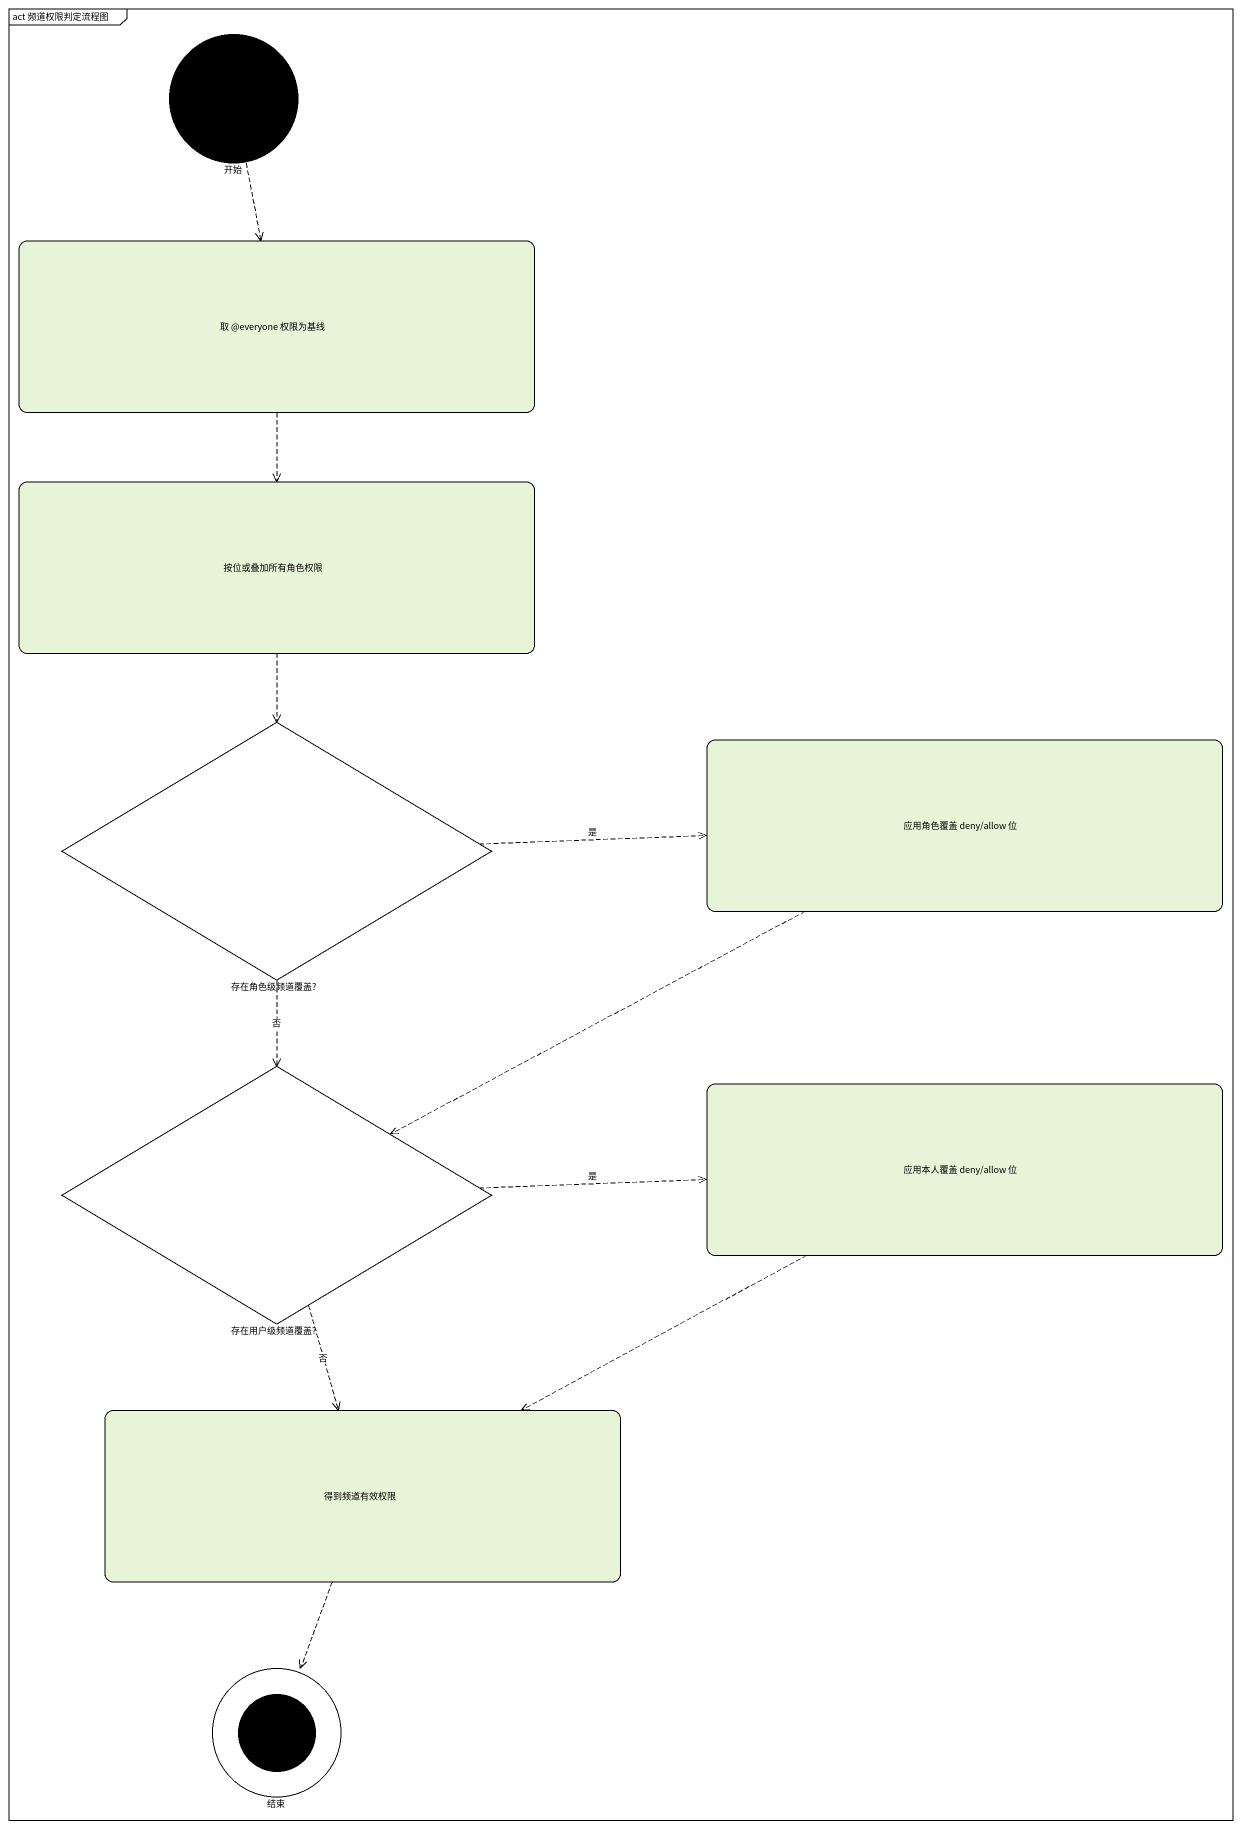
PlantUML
@startuml
mainframe act 频道权限判定流程图
hide empty description
state 开始 <<start>>
state "取 @everyone 权限为基线" as 取_everyone_权限为基线
state 按位或叠加所有角色权限
state "存在角色级频道覆盖?" as 存在角色级频道覆盖 <<choice>>
state "应用角色覆盖 deny/allow 位" as 应用角色覆盖_deny_allow_位
state "存在用户级频道覆盖?" as 存在用户级频道覆盖 <<choice>>
state "应用本人覆盖 deny/allow 位" as 应用本人覆盖_deny_allow_位
state 得到频道有效权限
state 结束 <<end>>
开始 -[dashed]-> 取_everyone_权限为基线
取_everyone_权限为基线 -[dashed]-> 按位或叠加所有角色权限
按位或叠加所有角色权限 -[dashed]-> 存在角色级频道覆盖
存在角色级频道覆盖 -right[dashed]-> 应用角色覆盖_deny_allow_位 : 是
存在角色级频道覆盖 -[dashed]-> 存在用户级频道覆盖 : 否
应用角色覆盖_deny_allow_位 -left[dashed]-> 存在用户级频道覆盖
存在用户级频道覆盖 -right[dashed]-> 应用本人覆盖_deny_allow_位 : 是
存在用户级频道覆盖 -[dashed]-> 得到频道有效权限 : 否
应用本人覆盖_deny_allow_位 -left[dashed]-> 得到频道有效权限
得到频道有效权限 -[dashed]-> 结束
@enduml
